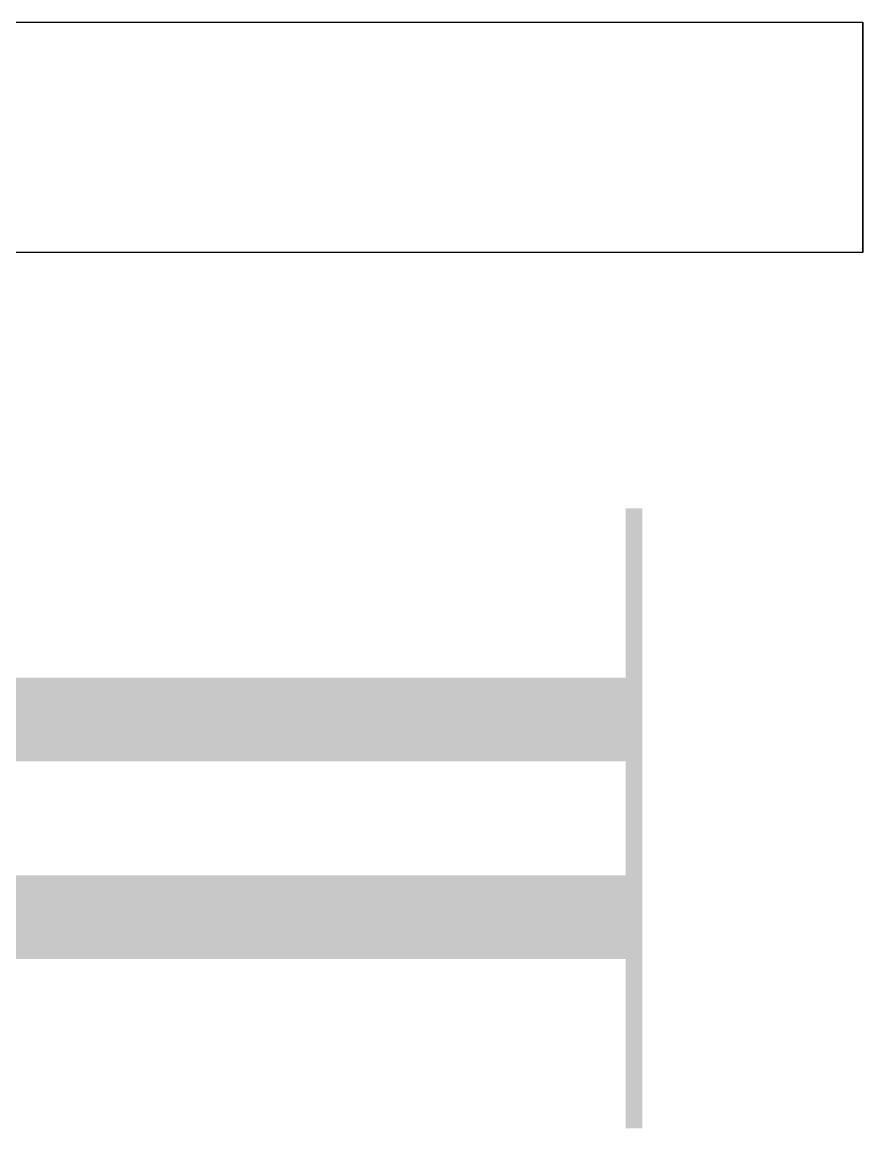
# Model space of a CAD drawing. Header units: inches. Extents: x -106706990 to 300603, y -86718466 to 1728185.
# Drawn here: x 22541 to 23089, y 22103 to 22829 of the extents above; entities that cross this region are included whole.
import ezdxf

# ---------------------------------------------------------------- set-up
doc = ezdxf.new("R2010")
doc.units = ezdxf.units.IN
doc.header["$MEASUREMENT"] = 0
doc.layers.add('A-WALL', color=1, linetype='Continuous')
doc.layers.add('LAMP', color=5, linetype='Continuous')

# ---------------------------------------------------------------- blocks, each defined once
blk = doc.blocks.new('YBC 236')
at = {"layer": 'LAMP'}
for points, const_width in [([(-134681.75, 193808.28), (-134681.75, 193533.07)], 10.92), ([(-133371.43, 193808.28), (-133371.43, 193533.07)], 10.92), ([(-134681.75, 193670.67), (-133371.43, 193670.67)], 54.6), ([(-134681.75, 193679.43), (-134681.75, 193404.22)], 10.92), ([(-133371.43, 193679.43), (-133371.43, 193404.22)], 10.92), ([(-134681.75, 193541.82), (-133371.43, 193541.82)], 54.6)]:
    blk.add_lwpolyline(points, dxfattribs=dict(at, const_width=const_width))
blk = doc.blocks.new('*U180')
at = {"layer": 'LAMP'}
blk.add_blockref('YBC 236', (134026.59, -193606.25, -5.46), dxfattribs=at)
blk = doc.blocks.new('*U181')
at = {"layer": 'LAMP', "color": 0, "linetype": 'ByBlock', "lineweight": -2, "transparency": 16777216}
blk.add_blockref('*U180', (0, 2000), dxfattribs=at)

msp = doc.modelspace()

# ---------------------------------------------------------------- linework, layer by layer
at = {"layer": 'A-WALL', "color": 8}
for p, q in [((21388.78, 22829.44), (23088.78, 22829.44)), ((23088.78, 22829.44), (23088.78, 22679.44)), ((23088.78, 22679.44), (21388.78, 22679.44))]:
    msp.add_line(p, q, dxfattribs=at)
at = {"layer": 'A-WALL', "color": 8, "linetype": 'Continuous', "ltscale": 900}
msp.add_line((23088.78, 22679.44), (23088.78, 22829.44), dxfattribs=at)

# ---------------------------------------------------------------- block references
at = {"layer": 'LAMP', "color": 0}
msp.add_blockref('*U181', (22284.59, 20310.68), dxfattribs=at)

doc.saveas('drawing.dxf')
